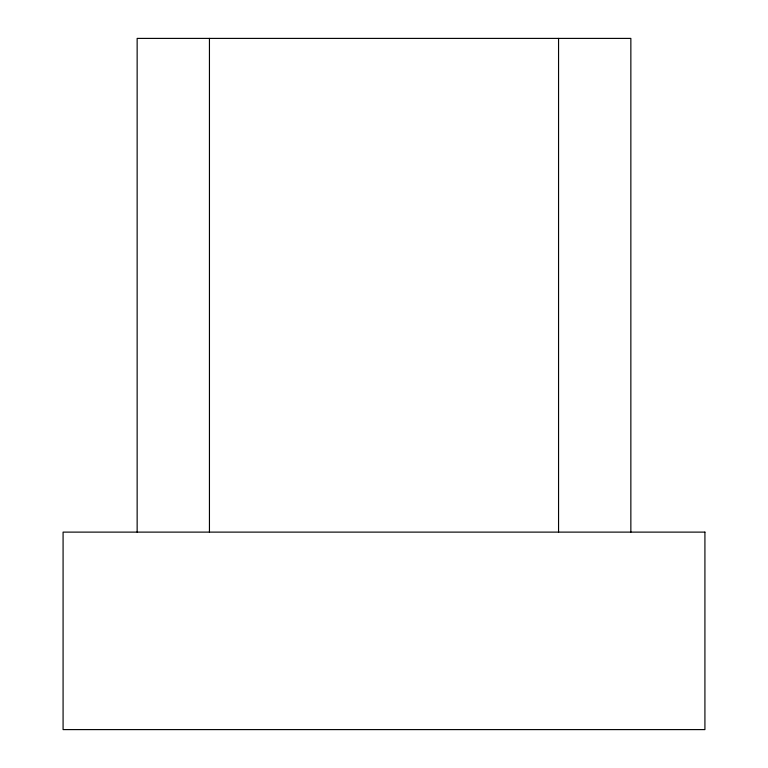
<?xml version="1.0" encoding="UTF-8"?>
<svg xmlns="http://www.w3.org/2000/svg" width="768" height="768" viewBox="0 0 768 768"><rect width="100%" height="100%" fill="white"/><g stroke="black" fill="none" stroke-linecap="round" stroke-linejoin="round"><path stroke-width="1.15" d="M630.854 532.118L630.854 38.4L137.146 38.4L137.146 532.118M558.557 38.4L558.557 532.118M209.443 38.4L209.443 532.118M704.918 532.118L63.082 532.118L63.082 729.6L704.918 729.6L704.918 532.118"/></g></svg>
